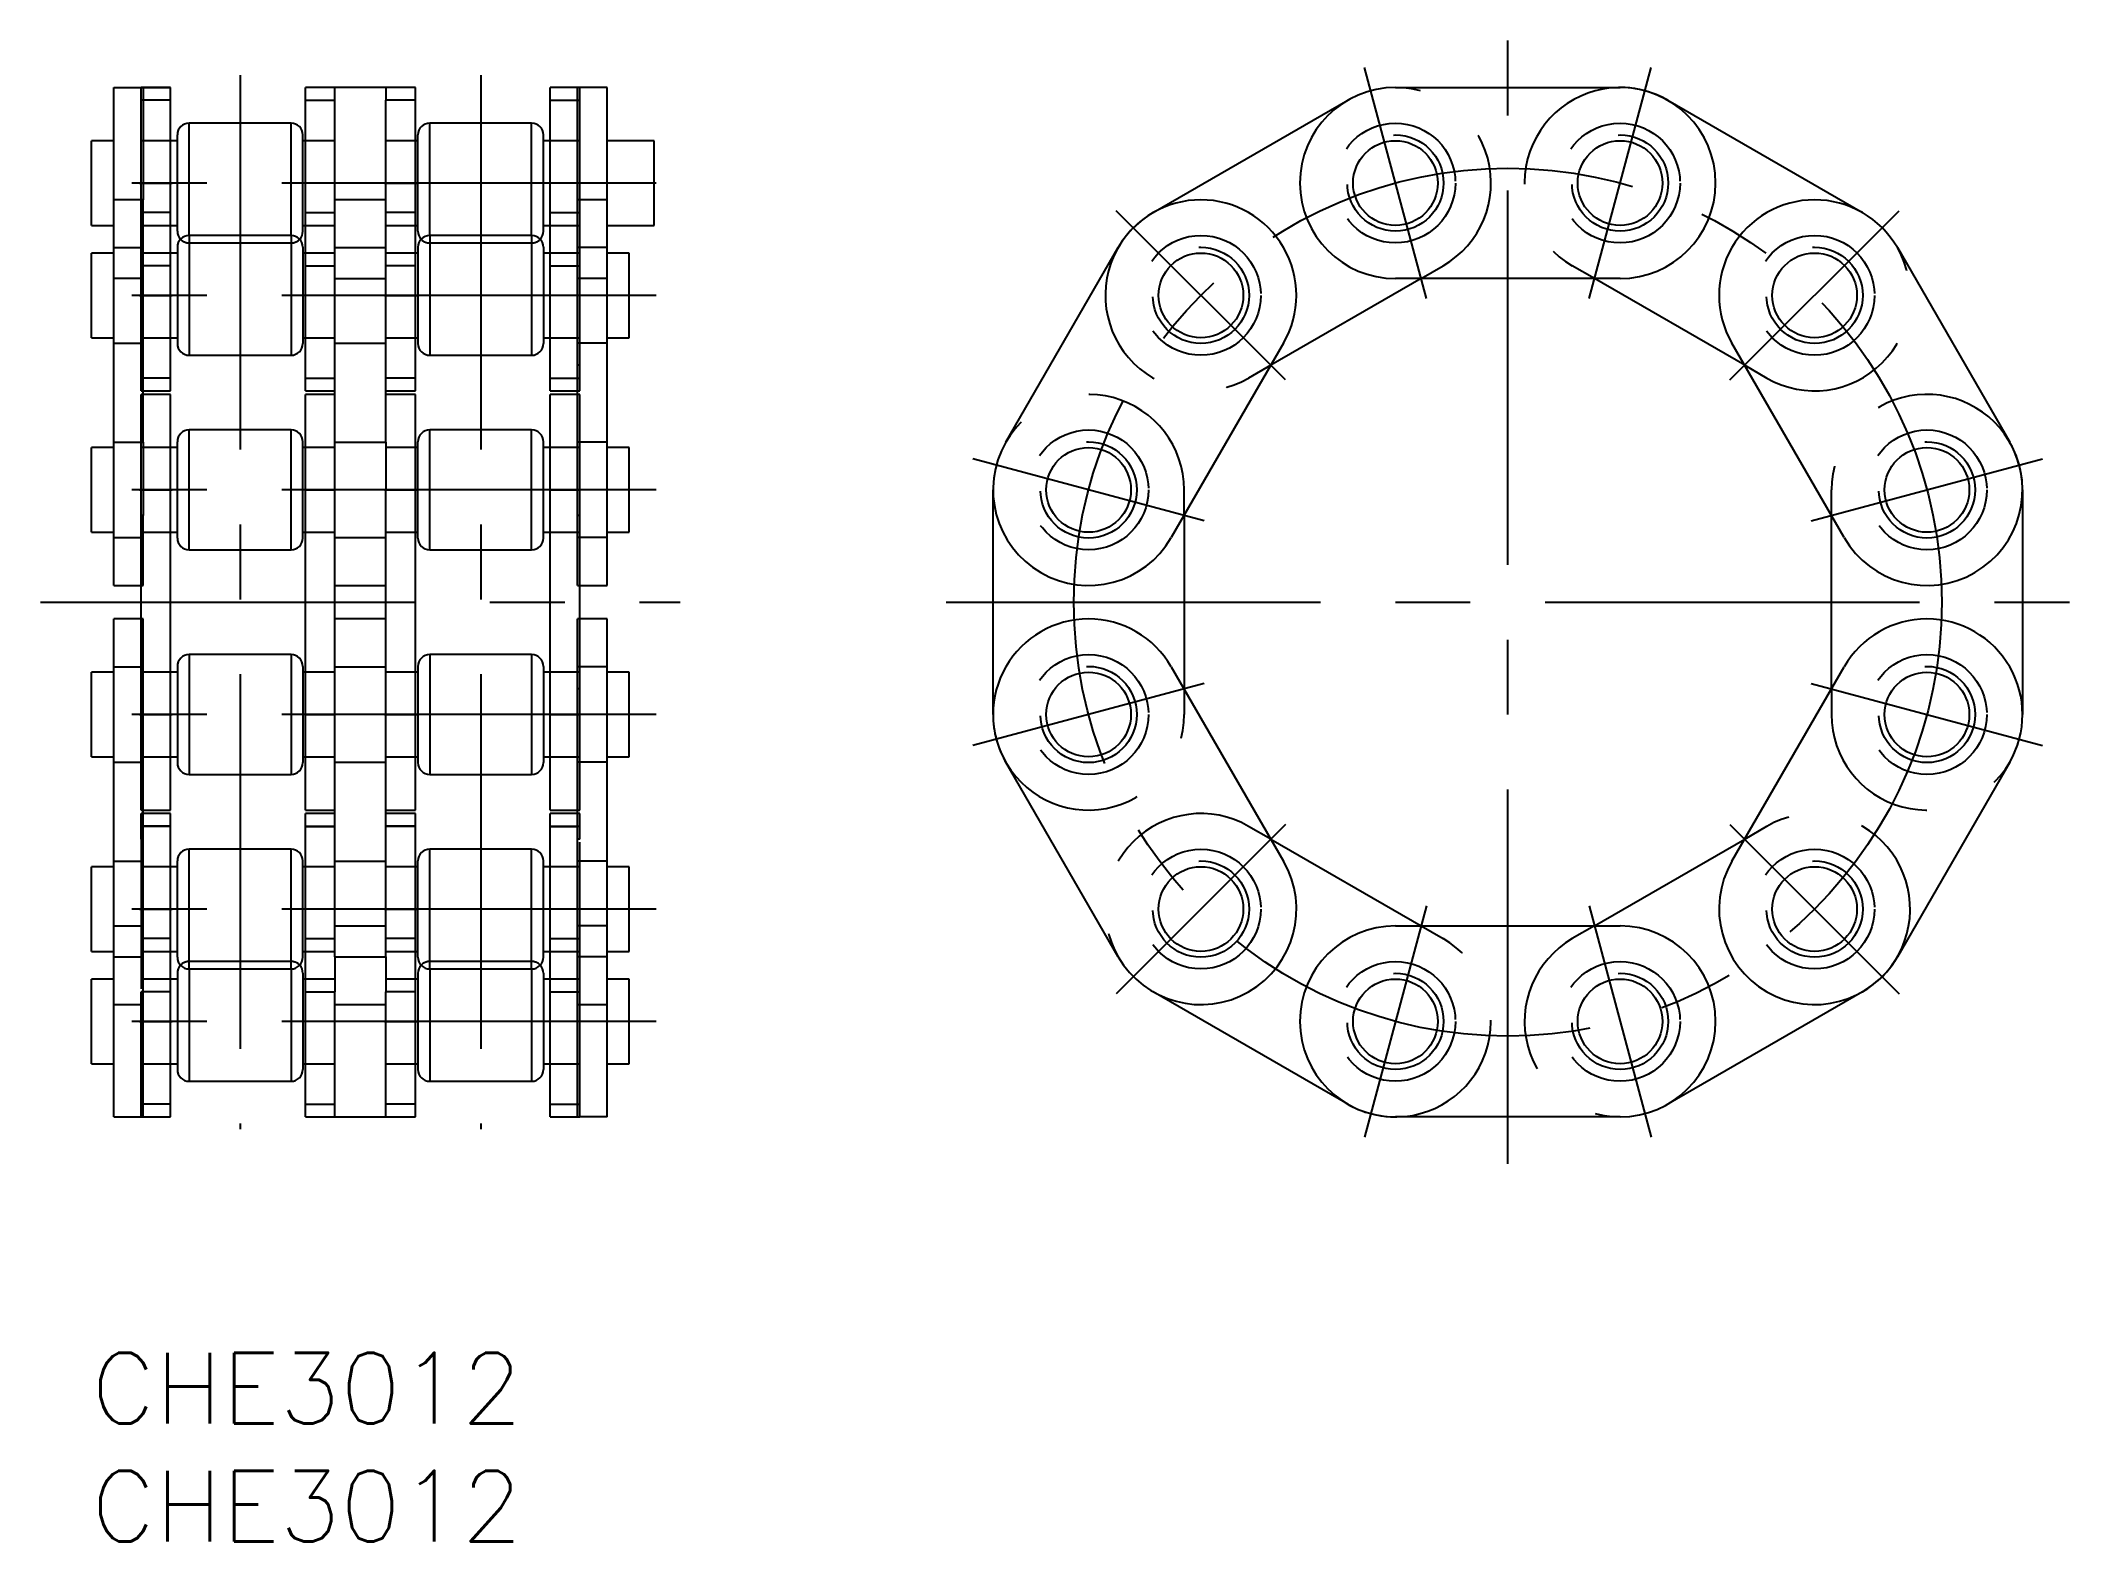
# Model space of a CAD drawing. Extents: x -2.2 to 83.9, y -8 to 55.6.
import ezdxf

# ---------------------------------------------------------------- set-up
doc = ezdxf.new("R2010")
doc.units = 0
doc.header["$LTSCALE"] = 0.5
doc.linetypes.add('CENTER', pattern=[50.8, 31.75, -6.35, 6.35, -6.35])
doc.linetypes.add('DASHED', pattern=[19.05, 12.7, -6.35])
for name, color, linetype in [('MSM_CENTER', 1, 'CENTER'), ('MSM_CONTINUOUS', 7, 'CONTINUOUS'), ('MSM_DASHED', 4, 'DASHED'), ('MSM_PART_NUMBER', 7, 'CONTINUOUS')]:
    doc.layers.add(name, color=color, linetype=linetype)
doc.styles.get("Standard").update_dxf_attribs({"font": 'txt.shx', "height": 3, "bigfont": 'bigfont.shx'})

msp = doc.modelspace()

# ---------------------------------------------------------------- linework, layer by layer
at = {"layer": 'MSM_CENTER'}
for p, q in [((60.047, 8.009), (60.047, 55.636)), ((56.598, 44.693), (53.97, 54.499)), ((63.495, 44.693), (66.123, 54.499)), ((6.3, 54.167), (6.3, 9.479)), ((16.5, 54.167), (16.5, 9.479)), ((23.94, 49.596), (-1.14, 49.596)), ((2.038, 49.596), (3.413, 49.596)), ((10.383, 49.596), (9.008, 49.596)), ((12.418, 49.596), (13.793, 49.596)), ((20.763, 49.596), (19.388, 49.596)), ((50.625, 41.245), (43.446, 48.423)), ((69.468, 41.245), (76.647, 48.423)), ((23.94, 44.834), (-1.14, 44.834)), ((2.038, 44.833), (3.413, 44.833)), ((10.383, 44.833), (9.008, 44.833)), ((12.418, 44.833), (13.793, 44.833)), ((20.763, 44.833), (19.388, 44.833)), ((47.176, 35.271), (37.37, 37.899)), ((72.917, 35.271), (82.723, 37.899)), ((23.94, 36.585), (-1.14, 36.585)), ((2.038, 36.586), (3.413, 36.586)), ((10.383, 36.586), (9.008, 36.586)), ((12.418, 36.586), (13.793, 36.586)), ((20.763, 36.586), (19.388, 36.586)), ((-2.16, 31.823), (24.96, 31.823)), ((36.233, 31.823), (83.86, 31.823)), ((47.176, 28.374), (37.37, 25.747)), ((72.917, 28.374), (82.723, 25.747)), ((23.94, 27.061), (-1.14, 27.061)), ((2.038, 27.06), (3.413, 27.06)), ((10.383, 27.06), (9.008, 27.06)), ((12.418, 27.06), (13.793, 27.06)), ((20.763, 27.06), (19.388, 27.06)), ((50.625, 22.401), (43.446, 15.222)), ((69.468, 22.401), (76.647, 15.222)), ((56.598, 18.952), (53.97, 9.146)), ((63.495, 18.952), (66.123, 9.146)), ((23.94, 18.812), (-1.14, 18.812)), ((2.038, 18.812), (3.413, 18.812)), ((10.383, 18.812), (9.008, 18.812)), ((12.418, 18.812), (13.793, 18.812)), ((20.763, 18.812), (19.388, 18.812)), ((23.94, 14.05), (-1.14, 14.05)), ((2.038, 14.05), (3.413, 14.05)), ((10.383, 14.05), (9.008, 14.05)), ((12.418, 14.05), (13.793, 14.05)), ((20.763, 14.05), (19.388, 14.05))]:
    msp.add_line(p, q, dxfattribs=at)
msp.add_circle((60.047, 31.823), 18.4, dxfattribs=at)
at = {"layer": 'MSM_CONTINUOUS'}
for p, q in [((0.94, 48.884), (0.94, 53.646)), ((0.94, 53.646), (3.35, 53.646)), ((3.35, 53.646), (2.1, 53.646)), ((3.35, 40.783), (3.35, 53.646)), ((10.32, 53.646), (9.07, 53.646)), ((13.73, 53.646), (9.07, 53.646)), ((9.07, 40.783), (9.07, 53.646)), ((13.73, 53.646), (12.48, 53.646)), ((13.73, 40.783), (13.73, 53.646)), ((20.7, 53.646), (19.45, 53.646)), ((21.86, 53.646), (19.45, 53.646)), ((19.45, 40.783), (19.45, 53.646)), ((21.86, 48.884), (21.86, 53.646)), ((55.284, 53.646), (64.809, 53.646)), ((2.1, 46.806), (2.1, 53.103)), ((3.35, 53.103), (2.1, 53.103)), ((9.07, 53.103), (10.32, 53.103)), ((10.32, 46.859), (10.32, 53.103)), ((12.48, 46.859), (12.48, 53.103)), ((13.73, 53.103), (12.48, 53.103)), ((19.45, 53.103), (20.7, 53.103)), ((20.7, 46.806), (20.7, 53.103)), ((45.011, 48.341), (53.259, 53.103)), ((66.834, 53.103), (75.082, 48.341)), ((3.64, 47.556), (3.64, 51.636)), ((4.14, 47.374), (4.14, 52.136)), ((8.46, 52.136), (4.14, 52.136)), ((8.46, 47.374), (8.46, 52.136)), ((8.96, 47.556), (8.96, 51.636)), ((13.84, 47.556), (13.84, 51.636)), ((14.34, 47.374), (14.34, 52.136)), ((18.66, 52.136), (14.34, 52.136)), ((18.66, 47.374), (18.66, 52.136)), ((19.16, 47.556), (19.16, 51.636)), ((0, 47.801), (0, 51.391)), ((0.94, 51.391), (0, 51.391)), ((3.64, 51.391), (3.35, 51.391)), ((9.07, 51.391), (8.96, 51.391)), ((13.84, 51.391), (13.73, 51.391)), ((19.45, 51.391), (19.16, 51.391)), ((23.85, 51.391), (21.86, 51.391)), ((23.85, 47.801), (23.85, 51.391)), ((2.1, 48.884), (0.94, 48.884)), ((0.94, 32.535), (0.94, 48.884)), ((3.35, 48.341), (2.1, 48.341)), ((2.19, 46.859), (2.19, 48.341)), ((9.07, 48.341), (10.32, 48.341)), ((12.48, 48.884), (10.32, 48.884)), ((13.73, 48.341), (12.48, 48.341)), ((19.45, 48.341), (20.7, 48.341)), ((20.61, 46.859), (20.61, 48.341)), ((21.86, 48.884), (20.7, 48.884)), ((21.86, 32.535), (21.86, 48.884)), ((0, 47.801), (0.94, 47.801)), ((3.35, 47.801), (3.64, 47.801)), ((8.46, 47.374), (4.14, 47.374)), ((4.14, 47.374), (4.14, 42.294)), ((8.46, 47.374), (8.46, 42.294)), ((8.96, 47.801), (9.07, 47.801)), ((13.73, 47.801), (13.84, 47.801)), ((18.66, 47.374), (14.34, 47.374)), ((14.34, 47.374), (14.34, 42.294)), ((18.66, 47.374), (18.66, 42.294)), ((19.16, 47.801), (19.45, 47.801)), ((21.86, 47.801), (23.85, 47.801)), ((0, 43.039), (0, 46.629)), ((0.94, 46.629), (0, 46.629)), ((0.94, 46.859), (2.1, 46.859)), ((2.19, 38.61), (2.19, 46.806)), ((3.64, 46.629), (3.35, 46.629)), ((3.64, 46.874), (3.64, 42.794)), ((8.96, 46.874), (8.96, 42.794)), ((9.07, 46.629), (8.96, 46.629)), ((10.32, 46.859), (12.48, 46.859)), ((10.32, 38.61), (10.32, 46.859)), ((12.48, 38.61), (12.48, 46.859)), ((13.84, 46.629), (13.73, 46.629)), ((13.84, 46.874), (13.84, 42.794)), ((19.16, 46.874), (19.16, 42.794)), ((19.45, 46.629), (19.16, 46.629)), ((20.61, 38.61), (20.61, 46.806)), ((21.86, 46.859), (20.7, 46.859)), ((22.8, 46.629), (21.86, 46.629)), ((22.8, 43.039), (22.8, 46.629)), ((38.766, 38.61), (43.529, 46.859)), ((76.565, 46.859), (81.327, 38.61)), ((56.369, 45.546), (50.001, 41.869)), ((64.809, 45.546), (55.284, 45.546)), ((70.092, 41.869), (63.724, 45.546)), ((0, 43.039), (0.94, 43.039)), ((3.35, 43.039), (3.64, 43.039)), ((8.96, 43.039), (9.07, 43.039)), ((13.73, 43.039), (13.84, 43.039)), ((19.16, 43.039), (19.45, 43.039)), ((21.86, 43.039), (22.8, 43.039)), ((4.14, 42.294), (8.46, 42.294)), ((14.34, 42.294), (18.66, 42.294)), ((50.543, 42.809), (45.781, 34.56)), ((74.312, 34.56), (69.55, 42.809)), ((2.19, 40.783), (3.35, 40.783)), ((3.35, 40.636), (2.19, 40.636)), ((3.35, 40.635), (2.19, 40.635)), ((3.35, 23.01), (3.35, 40.635)), ((9.07, 40.783), (10.32, 40.783)), ((10.32, 40.636), (9.07, 40.636)), ((9.07, 23.01), (9.07, 40.635)), ((10.32, 40.635), (9.07, 40.635)), ((12.48, 40.783), (13.73, 40.783)), ((13.73, 40.636), (12.48, 40.636)), ((13.73, 40.635), (12.48, 40.635)), ((13.73, 23.01), (13.73, 40.635)), ((19.45, 40.783), (20.61, 40.783)), ((20.61, 40.636), (19.45, 40.636)), ((19.45, 23.01), (19.45, 40.635)), ((20.61, 40.635), (19.45, 40.635)), ((4.14, 34.045), (4.14, 39.125)), ((8.46, 39.125), (4.14, 39.125)), ((8.46, 34.045), (8.46, 39.125)), ((14.34, 34.045), (14.34, 39.125)), ((18.66, 39.125), (14.34, 39.125)), ((18.66, 34.045), (18.66, 39.125)), ((0, 34.79), (0, 38.38)), ((0.94, 38.38), (0, 38.38)), ((0.94, 38.61), (2.19, 38.61)), ((3.64, 38.38), (3.35, 38.38)), ((3.64, 34.545), (3.64, 38.625)), ((8.96, 34.545), (8.96, 38.625)), ((9.07, 38.38), (8.96, 38.38)), ((10.32, 38.61), (12.48, 38.61)), ((13.84, 38.38), (13.73, 38.38)), ((13.84, 34.545), (13.84, 38.625)), ((19.16, 34.545), (19.16, 38.625)), ((19.45, 38.38), (19.16, 38.38)), ((21.86, 38.61), (20.61, 38.61)), ((22.8, 38.38), (21.86, 38.38)), ((22.8, 34.79), (22.8, 38.38)), ((2.1, 24.983), (2.1, 36.585)), ((3.35, 36.585), (2.1, 36.585)), ((9.07, 36.585), (10.32, 36.585)), ((10.32, 25.036), (10.32, 36.585)), ((12.48, 25.036), (12.48, 36.585)), ((13.73, 36.585), (12.48, 36.585)), ((19.45, 36.585), (20.7, 36.585)), ((20.7, 24.983), (20.7, 36.585)), ((38.223, 27.061), (38.223, 36.585)), ((81.87, 36.585), (81.87, 27.061)), ((46.323, 35.5), (46.323, 28.146)), ((73.77, 28.146), (73.77, 35.5)), ((0, 34.79), (0.94, 34.79)), ((3.35, 34.79), (3.64, 34.79)), ((8.96, 34.79), (9.07, 34.79)), ((13.73, 34.79), (13.84, 34.79)), ((19.16, 34.79), (19.45, 34.79)), ((21.86, 34.79), (22.8, 34.79)), ((4.14, 34.045), (8.46, 34.045)), ((14.34, 34.045), (18.66, 34.045)), ((0.94, 32.535), (2.1, 32.535)), ((10.32, 32.535), (12.48, 32.535)), ((20.7, 32.535), (21.86, 32.535)), ((0.94, 14.762), (0.94, 31.111)), ((2.1, 31.111), (0.94, 31.111)), ((12.48, 31.111), (10.32, 31.111)), ((21.86, 31.111), (20.7, 31.111)), ((21.86, 14.762), (21.86, 31.111)), ((8.46, 29.601), (4.14, 29.601)), ((4.14, 29.601), (4.14, 24.521)), ((8.46, 29.601), (8.46, 24.521)), ((18.66, 29.601), (14.34, 29.601)), ((14.34, 29.601), (14.34, 24.521)), ((18.66, 29.601), (18.66, 24.521)), ((0.94, 28.856), (0, 28.856)), ((0, 25.266), (0, 28.856)), ((3.64, 28.856), (3.35, 28.856)), ((3.64, 29.101), (3.64, 25.021)), ((8.96, 29.101), (8.96, 25.021)), ((9.07, 28.856), (8.96, 28.856)), ((13.84, 28.856), (13.73, 28.856)), ((13.84, 29.101), (13.84, 25.021)), ((19.16, 29.101), (19.16, 25.021)), ((19.45, 28.856), (19.16, 28.856)), ((22.8, 28.856), (21.86, 28.856)), ((22.8, 25.266), (22.8, 28.856)), ((45.781, 29.086), (50.543, 20.837)), ((69.55, 20.837), (74.312, 29.086)), ((3.35, 27.06), (2.1, 27.06)), ((2.19, 25.036), (2.19, 27.06)), ((9.07, 27.06), (10.32, 27.06)), ((13.73, 27.06), (12.48, 27.06)), ((19.45, 27.06), (20.7, 27.06)), ((20.61, 25.036), (20.61, 27.061)), ((0, 25.266), (0.94, 25.266)), ((0.94, 25.036), (2.1, 25.036)), ((2.19, 16.787), (2.19, 24.983)), ((3.35, 25.266), (3.64, 25.266)), ((8.96, 25.266), (9.07, 25.266)), ((10.32, 16.787), (10.32, 25.036)), ((10.32, 25.036), (12.48, 25.036)), ((12.48, 16.787), (12.48, 25.036)), ((13.73, 25.266), (13.84, 25.266)), ((19.16, 25.266), (19.45, 25.266)), ((20.61, 16.787), (20.61, 24.983)), ((21.86, 25.036), (20.7, 25.036)), ((21.86, 25.266), (22.8, 25.266)), ((43.529, 16.787), (38.766, 25.036)), ((81.327, 25.036), (76.565, 16.787)), ((4.14, 24.521), (8.46, 24.521)), ((14.34, 24.521), (18.66, 24.521)), ((2.19, 23.01), (3.35, 23.01)), ((3.35, 22.863), (2.19, 22.863)), ((3.35, 22.862), (2.19, 22.862)), ((3.35, 10), (3.35, 22.862)), ((9.07, 23.01), (10.32, 23.01)), ((10.32, 22.863), (9.07, 22.863)), ((9.07, 10), (9.07, 22.862)), ((10.32, 22.862), (9.07, 22.862)), ((12.48, 23.01), (13.73, 23.01)), ((13.73, 22.863), (12.48, 22.863)), ((13.73, 22.862), (12.48, 22.862)), ((13.73, 10), (13.73, 22.862)), ((19.45, 23.01), (20.61, 23.01)), ((20.61, 22.863), (19.45, 22.863)), ((19.45, 10), (19.45, 22.862)), ((20.61, 22.862), (19.45, 22.862)), ((50.001, 21.777), (56.369, 18.1)), ((63.724, 18.1), (70.092, 21.777)), ((3.64, 16.772), (3.64, 20.852)), ((8.46, 21.352), (4.14, 21.352)), ((4.14, 16.272), (4.14, 21.352)), ((8.46, 16.272), (8.46, 21.352)), ((8.96, 16.772), (8.96, 20.852)), ((13.84, 16.772), (13.84, 20.852)), ((18.66, 21.352), (14.34, 21.352)), ((14.34, 16.272), (14.34, 21.352)), ((18.66, 16.272), (18.66, 21.352)), ((19.16, 16.772), (19.16, 20.852)), ((0.94, 20.607), (0, 20.607)), ((0, 17.017), (0, 20.607)), ((3.64, 20.607), (3.35, 20.607)), ((9.07, 20.607), (8.96, 20.607)), ((13.84, 20.607), (13.73, 20.607)), ((19.45, 20.607), (19.16, 20.607)), ((22.8, 20.607), (21.86, 20.607)), ((22.8, 17.017), (22.8, 20.607)), ((55.284, 18.1), (64.809, 18.1)), ((0, 17.017), (0.94, 17.017)), ((0.94, 16.787), (2.19, 16.787)), ((3.35, 17.017), (3.64, 17.017)), ((8.96, 17.017), (9.07, 17.017)), ((10.32, 16.787), (12.48, 16.787)), ((13.73, 17.017), (13.84, 17.017)), ((19.16, 17.017), (19.45, 17.017)), ((21.86, 16.787), (20.61, 16.787)), ((21.86, 17.017), (22.8, 17.017)), ((0.94, 15.845), (0, 15.845)), ((0, 12.255), (0, 15.845)), ((3.64, 15.845), (3.35, 15.845)), ((3.64, 16.09), (3.64, 12.01)), ((4.14, 16.272), (4.14, 11.51)), ((4.14, 16.272), (8.46, 16.272)), ((8.46, 16.272), (8.46, 11.51)), ((8.96, 16.09), (8.96, 12.01)), ((9.07, 15.845), (8.96, 15.845)), ((13.84, 15.845), (13.73, 15.845)), ((13.84, 16.09), (13.84, 12.01)), ((14.34, 16.272), (14.34, 11.51)), ((14.34, 16.272), (18.66, 16.272)), ((18.66, 16.272), (18.66, 11.51)), ((19.16, 16.09), (19.16, 12.01)), ((19.45, 15.845), (19.16, 15.845)), ((22.8, 15.845), (21.86, 15.845)), ((22.8, 12.255), (22.8, 15.845)), ((0.94, 10), (0.94, 14.762)), ((0.94, 14.762), (2.1, 14.762)), ((2.1, 10), (2.1, 15.305)), ((3.35, 15.305), (2.1, 15.305)), ((9.07, 15.305), (10.32, 15.305)), ((10.32, 10), (10.32, 15.305)), ((10.32, 14.762), (12.48, 14.762)), ((12.48, 10), (12.48, 15.305)), ((13.73, 15.305), (12.48, 15.305)), ((19.45, 15.305), (20.7, 15.305)), ((20.7, 10), (20.7, 15.305)), ((20.7, 14.762), (21.86, 14.762)), ((21.86, 10), (21.86, 14.762)), ((53.259, 10.543), (45.011, 15.305)), ((75.082, 15.305), (66.834, 10.543)), ((0, 12.255), (0.94, 12.255)), ((3.35, 12.255), (3.64, 12.255)), ((8.96, 12.255), (9.07, 12.255)), ((13.73, 12.255), (13.84, 12.255)), ((19.16, 12.255), (19.45, 12.255)), ((21.86, 12.255), (22.8, 12.255)), ((4.14, 11.51), (8.46, 11.51)), ((14.34, 11.51), (18.66, 11.51)), ((3.35, 10.542), (2.1, 10.542)), ((2.19, 10), (2.19, 10.542)), ((9.07, 10.542), (10.32, 10.542)), ((13.73, 10.542), (12.48, 10.542)), ((19.45, 10.542), (20.7, 10.542)), ((20.61, 10), (20.61, 10.542)), ((0.94, 10), (2.1, 10)), ((2.1, 10), (3.35, 10)), ((9.07, 10), (10.32, 10)), ((10.32, 10), (12.48, 10)), ((12.48, 10), (13.73, 10)), ((19.45, 10), (20.7, 10)), ((21.86, 10), (20.7, 10)), ((64.809, 10), (55.284, 10))]:
    msp.add_line(p, q, dxfattribs=at)
for centre in [(55.284, 49.596), (64.809, 49.596), (47.036, 44.834), (73.057, 44.834), (42.273, 36.585), (77.82, 36.585), (42.273, 27.061), (77.82, 27.061), (47.036, 18.812), (73.057, 18.812), (55.284, 14.05), (64.809, 14.05)]:
    msp.add_circle(centre, 1.795, dxfattribs=at)
for centre, radius, start, end in [((55.284, 49.596), 4.05, 90, 270), ((64.808, 49.596), 4.05, 60, 90.8503), ((64.809, 49.596), 4.05, 270, 90), ((4.14, 51.636), 0.5, 90, 180), ((8.46, 51.636), 0.5, 0, 90), ((14.34, 51.636), 0.5, 90, 180), ((18.66, 51.636), 0.5, 0, 90), ((47.035, 44.833), 4.05, 120, 150.8503), ((47.036, 44.834), 4.05, 330, 150), ((73.057, 44.834), 4.05, 30, 210), ((4.14, 47.556), 0.5, 180, 223.00436), ((4.14, 46.874), 0.5, 90, 180), ((8.46, 46.874), 0.5, 0, 90), ((8.46, 47.556), 0.5, 316.99564, 0), ((14.34, 47.556), 0.5, 180, 223.00436), ((14.34, 46.874), 0.5, 90, 180), ((18.66, 46.874), 0.5, 0, 90), ((18.66, 47.556), 0.5, 316.99564, 0), ((4.14, 42.794), 0.5, 180, 270), ((8.46, 42.794), 0.5, 270, 0), ((14.34, 42.794), 0.5, 180, 270), ((18.66, 42.794), 0.5, 270, 0), ((4.14, 38.625), 0.5, 90, 180), ((8.46, 38.625), 0.5, 0, 90), ((14.34, 38.625), 0.5, 90, 180), ((18.66, 38.625), 0.5, 0, 90), ((42.273, 36.585), 4.05, 150, 330), ((77.82, 36.585), 4.05, 210, 30), ((77.82, 36.586), 4.05, 0, 30.8503), ((4.14, 34.545), 0.5, 180, 270), ((8.46, 34.545), 0.5, 270, 0), ((14.34, 34.545), 0.5, 180, 270), ((18.66, 34.545), 0.5, 270, 0), ((42.273, 27.061), 4.05, 30, 210), ((77.82, 27.061), 4.05, 330, 150), ((4.14, 29.101), 0.5, 90, 180), ((8.46, 29.101), 0.5, 0, 90), ((14.34, 29.101), 0.5, 90, 180), ((18.66, 29.101), 0.5, 0, 90), ((42.273, 27.06), 4.05, 180, 210.8503), ((4.14, 25.021), 0.5, 180, 270), ((8.46, 25.021), 0.5, 270, 0), ((14.34, 25.021), 0.5, 180, 270), ((18.66, 25.021), 0.5, 270, 0), ((4.14, 20.852), 0.5, 90, 180), ((8.46, 20.852), 0.5, 0, 90), ((14.34, 20.852), 0.5, 90, 180), ((18.66, 20.852), 0.5, 0, 90), ((47.036, 18.812), 4.05, 210, 30), ((73.057, 18.812), 4.05, 150, 330), ((55.284, 14.05), 4.05, 90, 270), ((64.809, 14.05), 4.05, 270, 90), ((4.14, 16.772), 0.5, 180, 270), ((4.14, 16.09), 0.5, 136.99564, 180), ((8.46, 16.772), 0.5, 270, 0), ((8.46, 16.09), 0.5, 0, 43.00436), ((14.34, 16.772), 0.5, 180, 270), ((14.34, 16.09), 0.5, 136.99564, 180), ((18.66, 16.772), 0.5, 270, 0), ((18.66, 16.09), 0.5, 0, 43.00436), ((73.058, 18.812), 4.05, 300, 330.8503), ((4.14, 12.01), 0.5, 180, 270), ((8.46, 12.01), 0.5, 270, 0), ((14.34, 12.01), 0.5, 180, 270), ((18.66, 12.01), 0.5, 270, 0), ((55.285, 14.05), 4.05, 240, 270.8503)]:
    msp.add_arc(centre, radius, start, end, dxfattribs=at)
at = {"layer": 'MSM_DASHED'}
for p, q in [((2.1, 53.103), (2.1, 53.646)), ((2.19, 53.646), (2.19, 48.884)), ((10.32, 53.103), (10.32, 53.646)), ((12.48, 53.646), (12.48, 53.103)), ((20.61, 48.884), (20.61, 53.646)), ((20.7, 53.103), (20.7, 53.646)), ((3.35, 53.104), (2.1, 53.104)), ((9.07, 53.104), (10.32, 53.104)), ((13.73, 53.104), (12.48, 53.104)), ((19.45, 53.104), (20.7, 53.104)), ((3.35, 51.391), (2.1, 51.391)), ((3.35, 51.391), (2.19, 51.391)), ((10.32, 51.391), (9.07, 51.391)), ((10.32, 51.391), (9.07, 51.391)), ((13.73, 51.391), (12.48, 51.391)), ((13.73, 51.391), (12.48, 51.391)), ((20.7, 51.391), (19.45, 51.391)), ((20.61, 51.391), (19.45, 51.391)), ((2.19, 48.884), (2.1, 48.884)), ((3.35, 48.341), (2.1, 48.341)), ((2.19, 48.341), (2.19, 48.884)), ((9.07, 48.341), (10.32, 48.341)), ((13.73, 48.341), (12.48, 48.341)), ((19.45, 48.341), (20.7, 48.341)), ((20.61, 48.341), (20.61, 48.884)), ((20.7, 48.884), (20.61, 48.884)), ((2.1, 47.801), (3.35, 47.801)), ((2.19, 47.801), (3.35, 47.801)), ((9.07, 47.801), (10.32, 47.801)), ((9.07, 47.801), (10.32, 47.801)), ((12.48, 47.801), (13.73, 47.801)), ((12.48, 47.801), (13.73, 47.801)), ((19.45, 47.801), (20.7, 47.801)), ((19.45, 47.801), (20.61, 47.801)), ((2.1, 46.859), (2.19, 46.859)), ((2.1, 40.783), (2.1, 46.806)), ((3.35, 46.628), (2.1, 46.628)), ((2.19, 46.806), (2.19, 46.859)), ((3.35, 46.629), (2.19, 46.629)), ((4.14, 47.056), (8.46, 47.056)), ((10.32, 46.629), (9.07, 46.629)), ((10.32, 46.628), (9.07, 46.628)), ((13.73, 46.629), (12.48, 46.629)), ((13.73, 46.628), (12.48, 46.628)), ((14.34, 47.056), (18.66, 47.056)), ((20.61, 46.629), (19.45, 46.629)), ((20.7, 46.628), (19.45, 46.628)), ((20.61, 46.806), (20.61, 46.859)), ((20.7, 46.859), (20.61, 46.859)), ((20.7, 40.783), (20.7, 46.806)), ((3.35, 46.089), (2.1, 46.089)), ((3.35, 46.089), (2.19, 46.089)), ((9.07, 46.089), (10.32, 46.089)), ((9.07, 46.089), (10.32, 46.089)), ((13.73, 46.089), (12.48, 46.089)), ((13.73, 46.089), (12.48, 46.089)), ((19.45, 46.089), (20.7, 46.089)), ((19.45, 46.089), (20.61, 46.089)), ((56.369, 45.546), (57.309, 46.089)), ((63.724, 45.546), (62.783, 46.089)), ((2.19, 45.546), (0.94, 45.546)), ((10.32, 45.546), (12.48, 45.546)), ((21.86, 45.546), (20.61, 45.546)), ((2.1, 43.038), (3.35, 43.038)), ((2.19, 43.039), (3.35, 43.039)), ((9.07, 43.039), (10.32, 43.039)), ((9.07, 43.038), (10.32, 43.038)), ((12.48, 43.039), (13.73, 43.039)), ((12.48, 43.038), (13.73, 43.038)), ((19.45, 43.039), (20.61, 43.039)), ((19.45, 43.038), (20.7, 43.038)), ((0.94, 42.809), (2.19, 42.809)), ((10.32, 42.809), (12.48, 42.809)), ((21.86, 42.809), (20.61, 42.809)), ((2.19, 41.869), (2.1, 41.869)), ((3.35, 41.326), (2.1, 41.326)), ((3.35, 41.327), (2.19, 41.327)), ((9.07, 41.327), (10.32, 41.327)), ((9.07, 41.326), (10.32, 41.326)), ((13.73, 41.327), (12.48, 41.327)), ((13.73, 41.326), (12.48, 41.326)), ((19.45, 41.327), (20.61, 41.327)), ((19.45, 41.326), (20.7, 41.326)), ((20.7, 41.869), (20.61, 41.869)), ((50.001, 41.869), (49.06, 41.326)), ((70.092, 41.869), (71.032, 41.327)), ((2.1, 40.783), (2.19, 40.783)), ((2.1, 36.586), (2.1, 40.636)), ((2.19, 40.636), (2.1, 40.636)), ((2.19, 40.784), (3.35, 40.784)), ((9.07, 40.784), (10.32, 40.784)), ((12.48, 40.784), (13.73, 40.784)), ((19.45, 40.784), (20.61, 40.784)), ((20.61, 40.783), (20.7, 40.783)), ((20.7, 40.636), (20.61, 40.636)), ((20.7, 36.586), (20.7, 40.636)), ((3.35, 38.381), (2.1, 38.381)), ((2.19, 38.61), (2.19, 35.5)), ((3.35, 38.38), (2.19, 38.38)), ((10.32, 38.381), (9.07, 38.381)), ((10.32, 38.38), (9.07, 38.38)), ((10.32, 36.585), (10.32, 38.61)), ((12.48, 38.61), (12.48, 36.585)), ((13.73, 38.381), (12.48, 38.381)), ((13.73, 38.38), (12.48, 38.38)), ((20.7, 38.381), (19.45, 38.381)), ((20.61, 38.38), (19.45, 38.38)), ((20.61, 35.5), (20.61, 38.61)), ((3.35, 36.586), (2.1, 36.586)), ((9.07, 36.586), (10.32, 36.586)), ((13.73, 36.586), (12.48, 36.586)), ((19.45, 36.586), (20.7, 36.586)), ((46.323, 35.5), (46.323, 36.585)), ((73.77, 35.5), (73.77, 36.586)), ((2.19, 35.5), (2.1, 35.5)), ((2.19, 32.535), (2.19, 35.5)), ((20.61, 32.535), (20.61, 35.5)), ((20.7, 35.5), (20.61, 35.5)), ((0.94, 34.56), (2.1, 34.56)), ((2.1, 34.791), (3.35, 34.791)), ((2.1, 34.56), (2.19, 34.56)), ((2.19, 34.79), (3.35, 34.79)), ((9.07, 34.791), (10.32, 34.791)), ((9.07, 34.79), (10.32, 34.79)), ((10.32, 34.56), (12.48, 34.56)), ((12.48, 34.791), (13.73, 34.791)), ((12.48, 34.79), (13.73, 34.79)), ((19.45, 34.791), (20.7, 34.791)), ((19.45, 34.79), (20.61, 34.79)), ((20.7, 34.56), (20.61, 34.56)), ((21.86, 34.56), (20.7, 34.56)), ((2.1, 32.535), (2.19, 32.535)), ((20.61, 32.535), (20.7, 32.535)), ((2.19, 31.111), (2.1, 31.111)), ((2.19, 27.06), (2.19, 31.111)), ((20.61, 27.061), (20.61, 31.111)), ((20.7, 31.111), (20.61, 31.111)), ((0.94, 29.086), (2.19, 29.086)), ((3.35, 28.855), (2.1, 28.855)), ((3.35, 28.856), (2.19, 28.856)), ((10.32, 28.856), (9.07, 28.856)), ((10.32, 28.855), (9.07, 28.855)), ((10.32, 29.086), (12.48, 29.086)), ((13.73, 28.856), (12.48, 28.856)), ((13.73, 28.855), (12.48, 28.855)), ((20.61, 28.856), (19.45, 28.856)), ((20.7, 28.855), (19.45, 28.855)), ((21.86, 29.086), (20.61, 29.086)), ((2.19, 28.146), (2.1, 28.146)), ((20.7, 28.146), (20.61, 28.146)), ((46.323, 28.146), (46.323, 27.06)), ((73.77, 28.146), (73.77, 27.061)), ((3.35, 27.061), (2.1, 27.061)), ((9.07, 27.061), (10.32, 27.061)), ((13.73, 27.061), (12.48, 27.061)), ((19.45, 27.061), (20.7, 27.061)), ((2.1, 25.265), (3.35, 25.265)), ((2.1, 25.036), (2.19, 25.036)), ((2.1, 23.01), (2.1, 24.983)), ((2.19, 25.266), (3.35, 25.266)), ((2.19, 24.983), (2.19, 25.036)), ((9.07, 25.266), (10.32, 25.266)), ((9.07, 25.265), (10.32, 25.265)), ((12.48, 25.266), (13.73, 25.266)), ((12.48, 25.265), (13.73, 25.265)), ((19.45, 25.266), (20.61, 25.266)), ((19.45, 25.265), (20.7, 25.265)), ((20.61, 24.983), (20.61, 25.036)), ((20.7, 25.036), (20.61, 25.036)), ((20.7, 23.01), (20.7, 24.983)), ((2.1, 23.01), (2.19, 23.01)), ((2.1, 21.777), (2.1, 22.863)), ((2.19, 22.863), (2.1, 22.863)), ((2.19, 23.011), (3.35, 23.011)), ((9.07, 23.011), (10.32, 23.011)), ((12.48, 23.011), (13.73, 23.011)), ((19.45, 23.011), (20.61, 23.011)), ((20.61, 23.01), (20.7, 23.01)), ((20.7, 22.863), (20.61, 22.863)), ((20.7, 21.777), (20.7, 22.863)), ((3.35, 22.32), (2.1, 22.32)), ((2.19, 21.777), (2.1, 21.777)), ((2.1, 21.777), (2.1, 15.305)), ((3.35, 22.319), (2.19, 22.319)), ((9.07, 22.32), (10.32, 22.32)), ((9.07, 22.319), (10.32, 22.319)), ((13.73, 22.32), (12.48, 22.32)), ((13.73, 22.319), (12.48, 22.319)), ((19.45, 22.32), (20.7, 22.32)), ((19.45, 22.319), (20.61, 22.319)), ((20.7, 21.777), (20.61, 21.777)), ((20.7, 15.305), (20.7, 21.777)), ((50.001, 21.777), (49.061, 22.319)), ((70.092, 21.777), (71.033, 22.32)), ((0.94, 20.837), (2.1, 20.837)), ((2.1, 20.837), (2.19, 20.837)), ((10.32, 20.837), (12.48, 20.837)), ((20.7, 20.837), (20.61, 20.837)), ((21.86, 20.837), (20.7, 20.837)), ((3.35, 20.608), (2.1, 20.608)), ((3.35, 20.607), (2.19, 20.607)), ((10.32, 20.608), (9.07, 20.608)), ((10.32, 20.607), (9.07, 20.607)), ((13.73, 20.608), (12.48, 20.608)), ((13.73, 20.607), (12.48, 20.607)), ((20.7, 20.608), (19.45, 20.608)), ((20.61, 20.607), (19.45, 20.607)), ((0.94, 18.1), (2.19, 18.1)), ((10.32, 18.1), (12.48, 18.1)), ((21.86, 18.1), (20.61, 18.1)), ((56.369, 18.1), (57.31, 17.557)), ((63.724, 18.1), (62.784, 17.557)), ((3.35, 17.557), (2.1, 17.557)), ((3.35, 17.557), (2.19, 17.557)), ((9.07, 17.557), (10.32, 17.557)), ((9.07, 17.557), (10.32, 17.557)), ((13.73, 17.557), (12.48, 17.557)), ((13.73, 17.557), (12.48, 17.557)), ((19.45, 17.557), (20.61, 17.557)), ((19.45, 17.557), (20.7, 17.557)), ((2.1, 17.017), (3.35, 17.017)), ((2.19, 17.017), (3.35, 17.017)), ((2.19, 10.542), (2.19, 16.787)), ((8.46, 16.59), (4.14, 16.59)), ((9.07, 17.017), (10.32, 17.017)), ((9.07, 17.017), (10.32, 17.017)), ((10.32, 16.787), (10.32, 15.305)), ((12.48, 17.017), (13.73, 17.017)), ((12.48, 17.017), (13.73, 17.017)), ((12.48, 16.787), (12.48, 15.305)), ((18.66, 16.59), (14.34, 16.59)), ((19.45, 17.017), (20.61, 17.017)), ((19.45, 17.017), (20.7, 17.017)), ((20.61, 10.542), (20.61, 16.787)), ((3.35, 15.845), (2.1, 15.845)), ((3.35, 15.845), (2.19, 15.845)), ((10.32, 15.845), (9.07, 15.845)), ((10.32, 15.845), (9.07, 15.845)), ((13.73, 15.845), (12.48, 15.845)), ((13.73, 15.845), (12.48, 15.845)), ((20.61, 15.845), (19.45, 15.845)), ((20.7, 15.845), (19.45, 15.845)), ((3.35, 15.305), (2.1, 15.305)), ((2.1, 14.762), (2.19, 14.762)), ((9.07, 15.305), (10.32, 15.305)), ((13.73, 15.305), (12.48, 15.305)), ((19.45, 15.305), (20.7, 15.305)), ((20.61, 14.762), (20.7, 14.762)), ((2.1, 12.255), (3.35, 12.255)), ((2.19, 12.255), (3.35, 12.255)), ((9.07, 12.255), (10.32, 12.255)), ((9.07, 12.255), (10.32, 12.255)), ((12.48, 12.255), (13.73, 12.255)), ((12.48, 12.255), (13.73, 12.255)), ((19.45, 12.255), (20.61, 12.255)), ((19.45, 12.255), (20.7, 12.255)), ((3.35, 10.543), (2.1, 10.543)), ((9.07, 10.543), (10.32, 10.543)), ((13.73, 10.543), (12.48, 10.543)), ((19.45, 10.543), (20.7, 10.543)), ((2.1, 10), (3.35, 10)), ((9.07, 10), (10.32, 10)), ((12.48, 10), (13.73, 10)), ((19.45, 10), (20.7, 10))]:
    msp.add_line(p, q, dxfattribs=at)
for centre, radius in [((55.284, 49.596), 2.54), ((55.284, 49.596), 2.04), ((64.809, 49.596), 2.54), ((64.809, 49.596), 2.04), ((47.036, 44.834), 2.54), ((73.057, 44.834), 2.54), ((47.036, 44.834), 2.04), ((73.057, 44.834), 2.04), ((42.273, 36.585), 2.54), ((77.82, 36.585), 2.54), ((42.273, 36.585), 2.04), ((77.82, 36.585), 2.04), ((42.273, 27.061), 2.54), ((77.82, 27.061), 2.54), ((42.273, 27.061), 2.04), ((77.82, 27.061), 2.04), ((47.036, 18.812), 2.54), ((47.036, 18.812), 2.04), ((73.057, 18.812), 2.54), ((73.057, 18.812), 2.04), ((55.284, 14.05), 2.54), ((64.809, 14.05), 2.54), ((55.284, 14.05), 2.04), ((64.809, 14.05), 2.04)]:
    msp.add_circle(centre, radius, dxfattribs=at)
for centre, radius, start, end in [((55.284, 49.596), 4.05, 300, 90), ((64.808, 49.596), 4.05, 90.8503, 240), ((4.14, 47.556), 0.5, 223.00436, 270), ((8.46, 47.556), 0.5, 270, 316.99564), ((14.34, 47.556), 0.5, 223.00436, 270), ((18.66, 47.556), 0.5, 270, 316.99564), ((47.035, 44.833), 4.05, 150.8503, 300), ((73.057, 44.834), 4.05, 240, 30), ((42.273, 36.585), 4.05, 0, 150), ((77.82, 36.586), 4.05, 30.8503, 180), ((42.273, 27.06), 4.05, 210.8503, 0), ((77.82, 27.061), 4.05, 180, 330), ((47.036, 18.812), 4.05, 60, 210), ((73.058, 18.812), 4.05, 330.8503, 120), ((55.285, 14.05), 4.05, 270.8503, 60), ((64.809, 14.05), 4.05, 120, 270), ((4.14, 16.09), 0.5, 90, 136.99564), ((8.46, 16.09), 0.5, 43.00436, 90), ((14.34, 16.09), 0.5, 90, 136.99564), ((18.66, 16.09), 0.5, 43.00436, 90)]:
    msp.add_arc(centre, radius, start, end, dxfattribs=at)

# ---------------------------------------------------------------- texts
at = {"layer": 'MSM_PART_NUMBER'}
for p in [(0, -3), (0, -8)]:
    msp.add_text('CHE3012', height=3, dxfattribs=at).set_placement(p)

doc.saveas('drawing.dxf')
